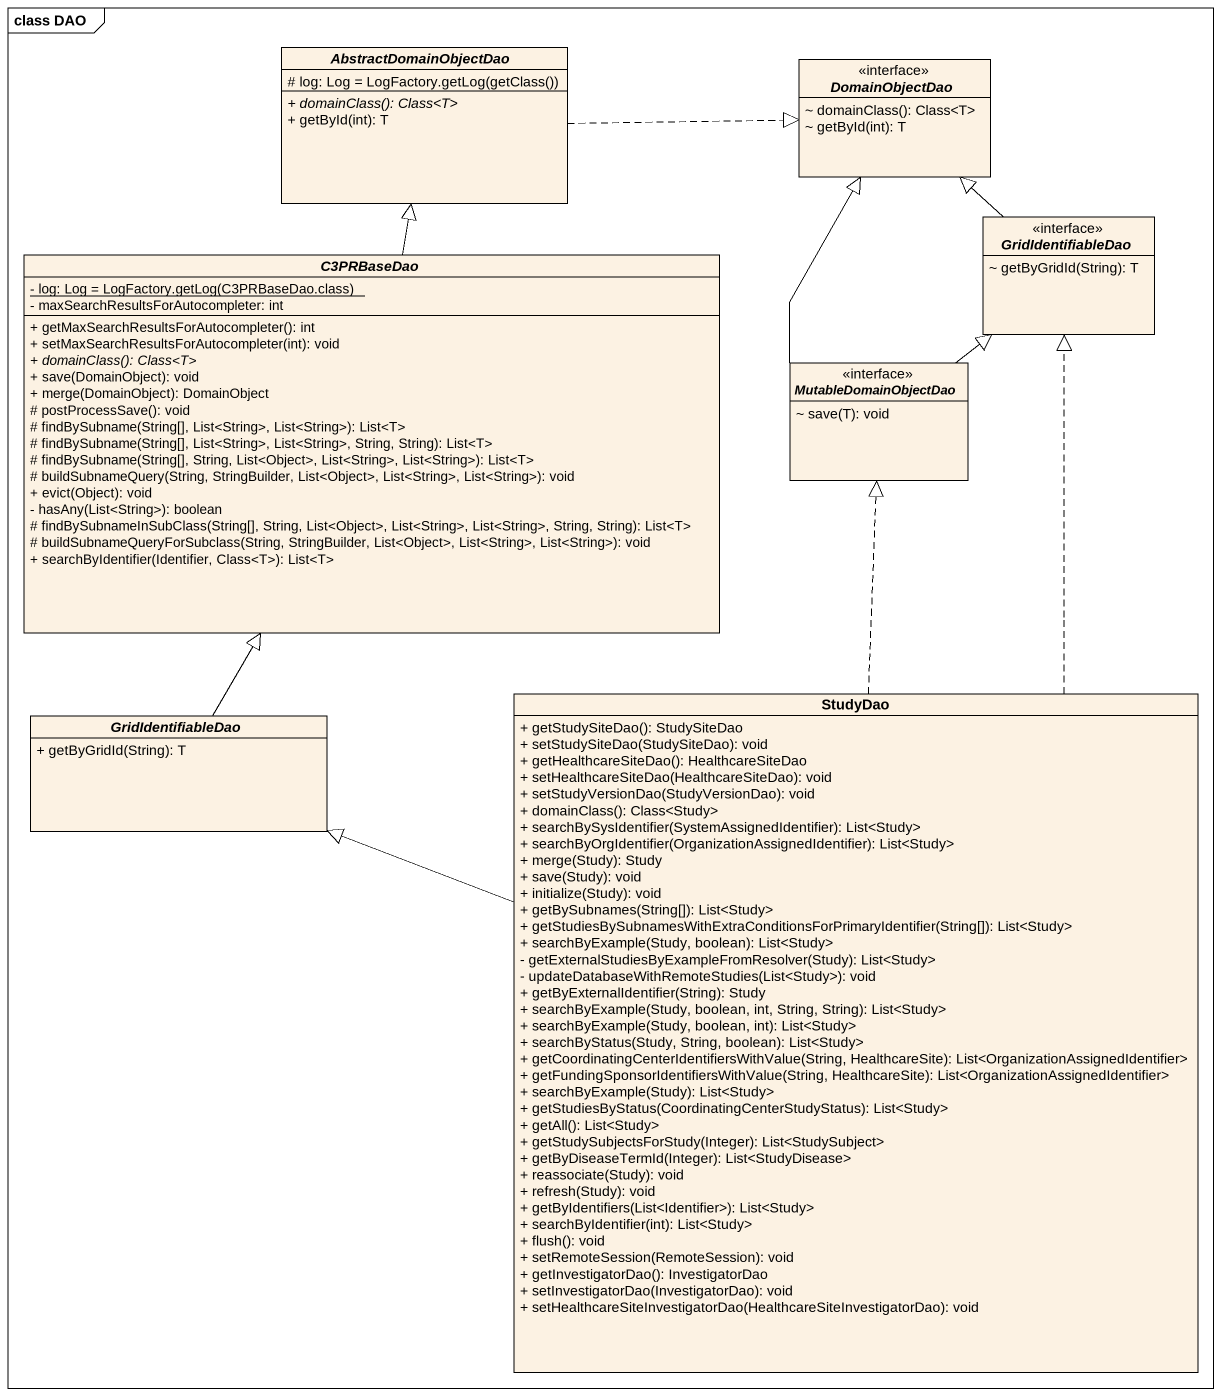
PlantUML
@startuml
mainframe class DAO
hide circle
hide empty members
skinparam classAttributeIconSize 0
abstract class AbstractDomainObjectDao {
  {field} # log: Log = LogFactory.getLog(getClass())
  {abstract} + domainClass(): Class<T>
  + getById(int): T
}
interface DomainObjectDao <<interface>> {
  ~ domainClass(): Class<T>
  ~ getById(int): T
}
interface GridIdentifiableDao <<interface>> {
  ~ getByGridId(String): T
}
abstract class C3PRBaseDao {
  {static} {field} - log: Log = LogFactory.getLog(C3PRBaseDao.class)
  - maxSearchResultsForAutocompleter: int
  + getMaxSearchResultsForAutocompleter(): int
  + setMaxSearchResultsForAutocompleter(int): void
  {abstract} + domainClass(): Class<T>
  + save(DomainObject): void
  + merge(DomainObject): DomainObject
  # postProcessSave(): void
  # findBySubname(String[], List<String>, List<String>): List<T>
  # findBySubname(String[], List<String>, List<String>, String, String): List<T>
  # findBySubname(String[], String, List<Object>, List<String>, List<String>): List<T>
  # buildSubnameQuery(String, StringBuilder, List<Object>, List<String>, List<String>): void
  + evict(Object): void
  - hasAny(List<String>): boolean
  # findBySubnameInSubClass(String[], String, List<Object>, List<String>, List<String>, String, String): List<T>
  # buildSubnameQueryForSubclass(String, StringBuilder, List<Object>, List<String>, List<String>): void
  + searchByIdentifier(Identifier, Class<T>): List<T>
}
interface MutableDomainObjectDao <<interface>> {
  ~ save(T): void
}
abstract class "GridIdentifiableDao" as GridIdentifiableDao_2 {
  + getByGridId(String): T
}
class StudyDao {
  + getStudySiteDao(): StudySiteDao
  + setStudySiteDao(StudySiteDao): void
  + getHealthcareSiteDao(): HealthcareSiteDao
  + setHealthcareSiteDao(HealthcareSiteDao): void
  + setStudyVersionDao(StudyVersionDao): void
  + domainClass(): Class<Study>
  + searchBySysIdentifier(SystemAssignedIdentifier): List<Study>
  + searchByOrgIdentifier(OrganizationAssignedIdentifier): List<Study>
  + merge(Study): Study
  + save(Study): void
  + initialize(Study): void
  + getBySubnames(String[]): List<Study>
  + getStudiesBySubnamesWithExtraConditionsForPrimaryIdentifier(String[]): List<Study>
  + searchByExample(Study, boolean): List<Study>
  - getExternalStudiesByExampleFromResolver(Study): List<Study>
  - updateDatabaseWithRemoteStudies(List<Study>): void
  + getByExternalIdentifier(String): Study
  + searchByExample(Study, boolean, int, String, String): List<Study>
  + searchByExample(Study, boolean, int): List<Study>
  + searchByStatus(Study, String, boolean): List<Study>
  + getCoordinatingCenterIdentifiersWithValue(String, HealthcareSite): List<OrganizationAssignedIdentifier>
  + getFundingSponsorIdentifiersWithValue(String, HealthcareSite): List<OrganizationAssignedIdentifier>
  + searchByExample(Study): List<Study>
  + getStudiesByStatus(CoordinatingCenterStudyStatus): List<Study>
  + getAll(): List<Study>
  + getStudySubjectsForStudy(Integer): List<StudySubject>
  + getByDiseaseTermId(Integer): List<StudyDisease>
  + reassociate(Study): void
  + refresh(Study): void
  + getByIdentifiers(List<Identifier>): List<Study>
  + searchByIdentifier(int): List<Study>
  + flush(): void
  + setRemoteSession(RemoteSession): void
  + getInvestigatorDao(): InvestigatorDao
  + setInvestigatorDao(InvestigatorDao): void
  + setHealthcareSiteInvestigatorDao(HealthcareSiteInvestigatorDao): void
}
AbstractDomainObjectDao .right.|> DomainObjectDao
GridIdentifiableDao -up-|> DomainObjectDao
C3PRBaseDao -up-|> AbstractDomainObjectDao
MutableDomainObjectDao -up-|> DomainObjectDao
MutableDomainObjectDao -up-|> GridIdentifiableDao
GridIdentifiableDao_2 -up-|> C3PRBaseDao
StudyDao .up.|> GridIdentifiableDao
StudyDao .up.|> MutableDomainObjectDao
StudyDao -left-|> GridIdentifiableDao_2
@enduml
